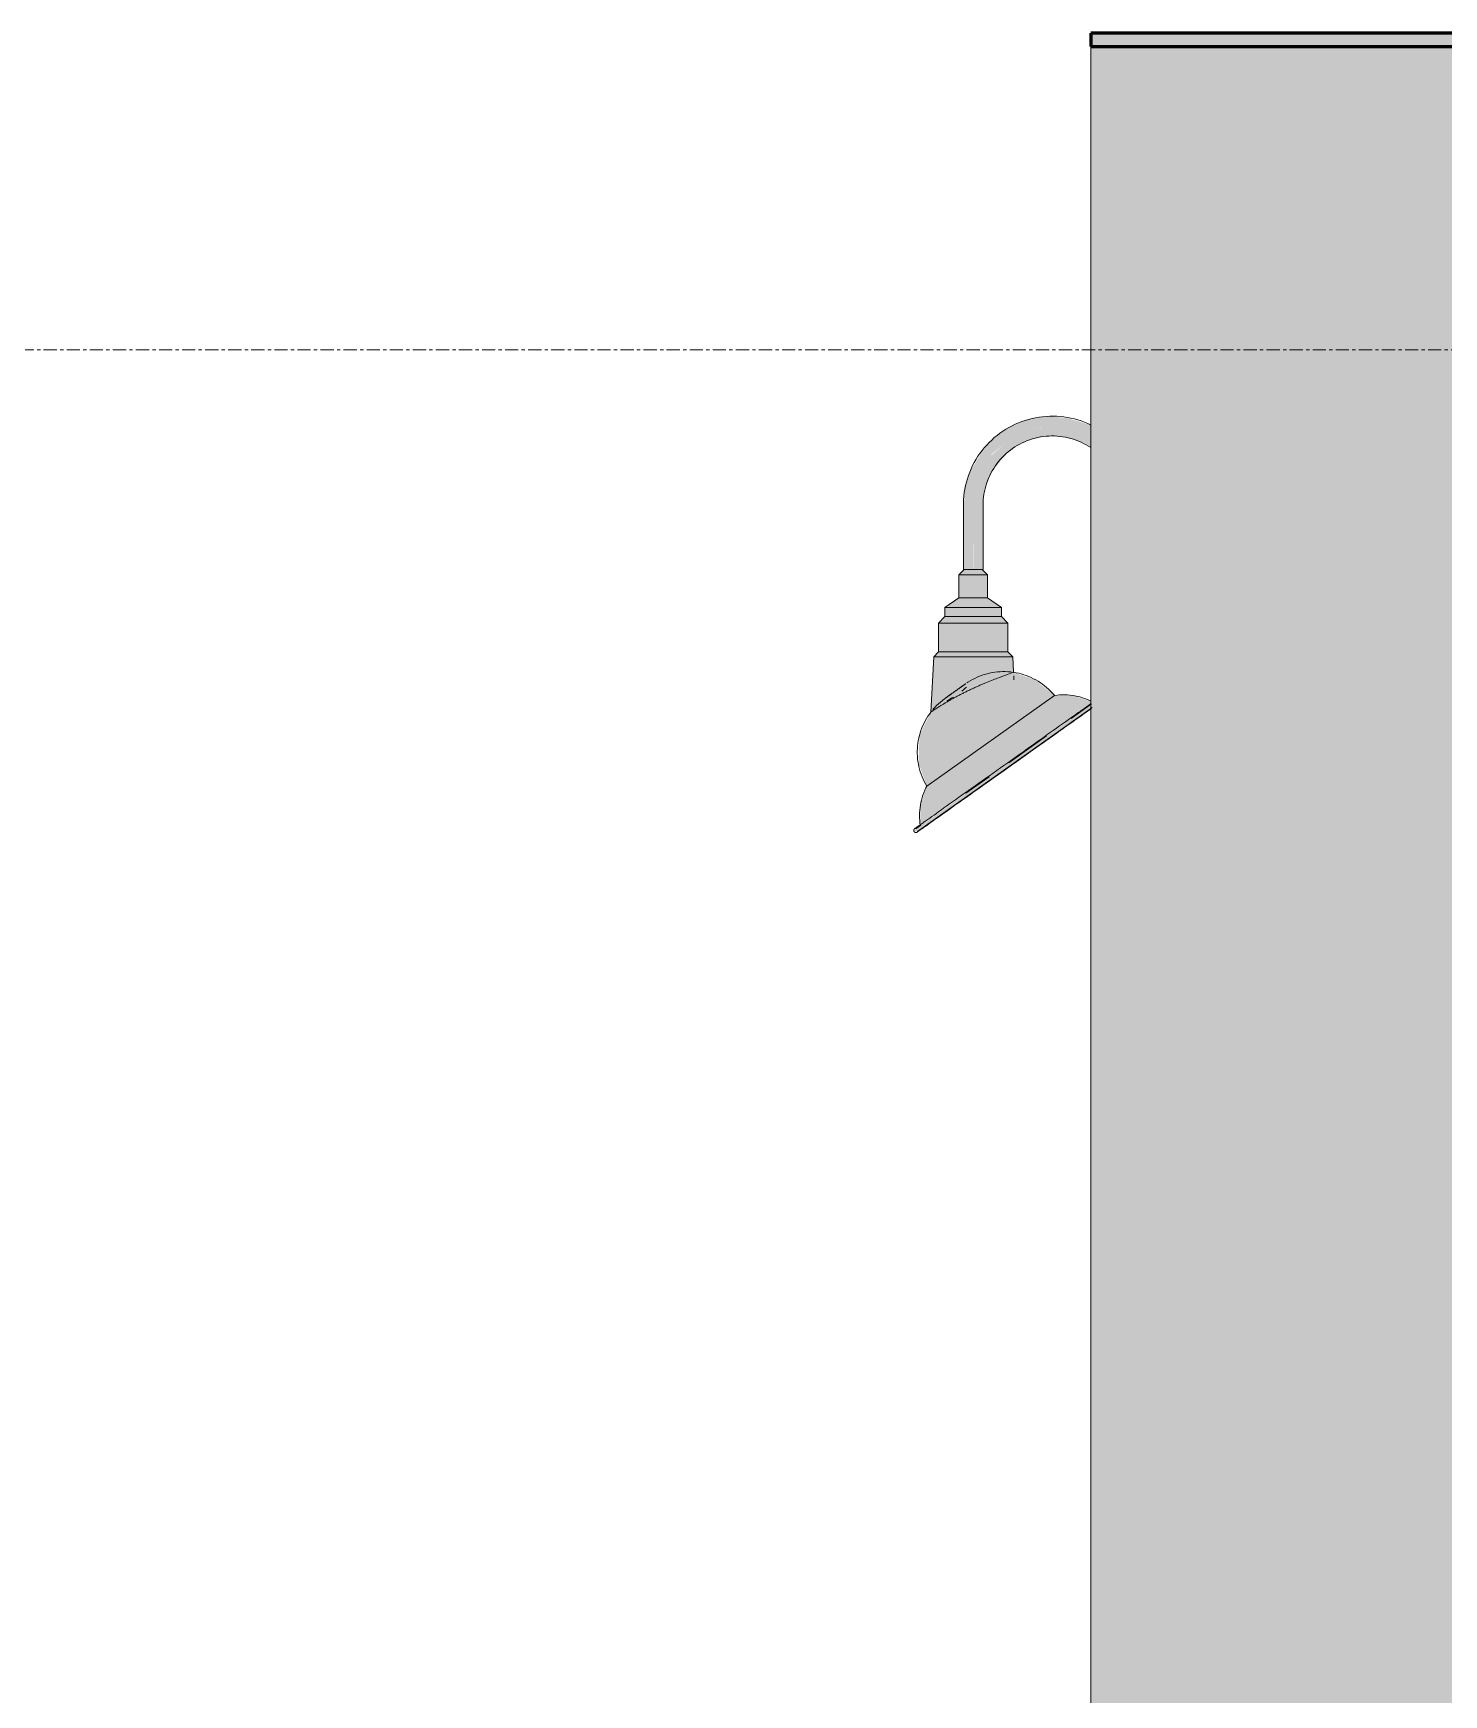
# Model space of a CAD drawing. Header units: inches. Extents: x 1275 to 2881, y -101 to 461.
# Drawn here: x 1467.3 to 1520.8, y 57 to 120 of the extents above; entities that cross this region are included whole.
import ezdxf

# ---------------------------------------------------------------- set-up
doc = ezdxf.new("R2010")
doc.units = ezdxf.units.IN
doc.header["$MEASUREMENT"] = 0
doc.linetypes.add('Grid Line 1_2_', pattern=[0.875, 0.5, -0.125, 0.125, -0.125])
for name, color, linetype, lineweight in [('0-1', 7, 'Continuous', 5), ('A-FLOR-LEVL-1', 51, 'Grid Line 1_2_', 9), ('A-GLAZ-CWMG', 51, 'Continuous', 9), ('A-GLAZ-CWMG-1', 51, 'Continuous', 60), ('E-LITE-EQPM', 33, 'Continuous', 9)]:
    doc.layers.add(name, color=color, linetype=linetype, lineweight=lineweight)

# ---------------------------------------------------------------- blocks, each defined once
blk = doc.blocks.new('Oakfire_2_Kitchen_rvt-1-BUILDING SECTION - EAST_WEST _ PREP KITCHEN - LOOKING SOUTH')
at = {"layer": 'A-FLOR-LEVL-1'}
blk.add_line((1275.24, 108), (2864.588, 108), dxfattribs=at)
blk = doc.blocks.new('265000 - LIGHTING - GOOSENECK LIGHTING - TYPE A - 265000 - Lighting - Gooseneck Lighting - Type A-1499419-BUILDING SECTION - EAST_WEST _ PREP KITCHEN - LOOKING SOUTH')
at = {"layer": 'E-LITE-EQPM'}
for points in [[(1502.863, 102.106), (1502.991, 102.106), (1503.211, 103.202), (1503.702, 104.046), (1504.55, 104.729), (1505.499, 105.065), (1506.599, 105.034), (1507.457, 104.708), (1507.457, 105.13), (1507.417, 105.155), (1506.518, 105.419), (1505.914, 105.469), (1505.402, 105.419), (1504.864, 105.287), (1504.317, 105.03), (1503.82, 104.69), (1503.349, 104.166), (1502.92, 103.458), (1502.704, 102.865), (1502.629, 102.106), (1502.803, 102.106)], [(1503.174, 102.106), (1503.366, 102.106), (1503.434, 102.699), (1503.702, 103.389), (1504.285, 104.092), (1504.696, 104.38), (1505.158, 104.59), (1505.766, 104.721), (1506.383, 104.698), (1506.829, 104.61), (1507.258, 104.437), (1507.457, 104.3), (1507.457, 104.708), (1506.547, 105.053), (1505.466, 105.053), (1504.51, 104.715), (1503.667, 103.985), (1503.174, 103.139), (1502.991, 102.106), (1503.138, 102.106)], [(1502.894, 99.662), (1502.991, 99.662), (1502.991, 102.106), (1502.616, 102.106), (1502.629, 99.662), (1502.848, 99.662)], [(1503.366, 99.662), (1503.353, 102.106), (1502.991, 102.106), (1503.008, 99.662), (1503.353, 99.662)], [(1502.991, 99.459), (1503.534, 99.459), (1503.316, 99.662), (1502.629, 99.64), (1502.448, 99.459), (1502.895, 99.459)], [(1503.183, 98.588), (1503.534, 98.588), (1503.534, 99.459), (1502.448, 99.459), (1502.448, 98.588), (1503.087, 98.588)], [(1502.3, 98.219), (1504.062, 98.219), (1503.494, 98.588), (1502.448, 98.588), (1501.967, 98.219), (1502.241, 98.219)], [(1501.679, 97.637), (1504.303, 97.637), (1504.062, 97.878), (1501.92, 97.878), (1501.693, 97.65)], [(1503.247, 97.878), (1504.062, 97.878), (1504.062, 98.219), (1501.92, 98.219), (1501.92, 97.878), (1503.183, 97.878)], [(1503.682, 96.539), (1504.303, 96.539), (1504.303, 97.637), (1501.679, 97.637), (1501.693, 96.539), (1503.647, 96.539)], [(1504.39, 96.351), (1504.468, 96.373), (1504.289, 96.539), (1501.679, 96.539), (1501.492, 96.351), (1504.348, 96.351)], [(1501.228, 91.452), (1506.073, 94.89), (1505.321, 95.491), (1504.521, 95.767), (1503.52, 95.39), (1502.604, 94.974), (1501.704, 94.468), (1501.382, 94.257), (1500.949, 93.369), (1500.919, 92.317), (1501.227, 91.457)], [(1501.382, 94.257), (1501.97, 94.628), (1502.656, 95.002), (1503.732, 95.476), (1504.52, 95.774), (1504.468, 96.351), (1501.492, 96.351), (1501.383, 94.276)], [(1500.884, 89.734), (1500.904, 89.759), (1505.247, 92.829), (1507.457, 94.41), (1507.429, 94.53), (1500.847, 89.843), (1500.743, 89.736), (1500.847, 89.734)], [(1500.984, 89.957), (1507.457, 94.58), (1507.457, 94.664), (1506.795, 94.878), (1506.073, 94.89), (1501.228, 91.452), (1500.987, 90.724), (1500.984, 89.96)]]:
    blk.add_hatch(color=256, dxfattribs=at).paths.add_polyline_path(points, flags=0)
for p, q in [((1502.616, 102.106), (1502.616, 99.662)), ((1503.366, 99.662), (1503.366, 102.106)), ((1502.65, 99.662), (1502.448, 99.459)), ((1502.991, 99.662), (1502.616, 99.662)), ((1503.366, 99.662), (1502.991, 99.662)), ((1503.534, 99.459), (1503.332, 99.662)), ((1502.448, 99.459), (1502.448, 98.588)), ((1503.534, 99.459), (1502.448, 99.459)), ((1503.534, 98.588), (1503.534, 99.459)), ((1502.448, 98.588), (1501.92, 98.219)), ((1503.534, 98.588), (1502.448, 98.588)), ((1504.062, 98.219), (1503.534, 98.588)), ((1501.92, 97.878), (1501.679, 97.637)), ((1501.92, 98.219), (1501.92, 97.878)), ((1504.062, 98.219), (1501.92, 98.219)), ((1504.062, 97.878), (1501.92, 97.878)), ((1504.062, 97.878), (1504.062, 98.219)), ((1504.303, 97.637), (1504.062, 97.878)), ((1501.679, 97.637), (1501.679, 96.539)), ((1504.303, 97.637), (1501.679, 97.637)), ((1504.303, 96.539), (1504.303, 97.637)), ((1501.679, 96.539), (1501.492, 96.351)), ((1504.303, 96.539), (1501.679, 96.539)), ((1504.49, 96.351), (1504.303, 96.539)), ((1501.492, 96.351), (1501.382, 94.257)), ((1504.49, 96.351), (1501.492, 96.351)), ((1504.521, 95.767), (1504.49, 96.351)), ((1504.536, 95.485), (1504.528, 95.638)), ((1501.228, 91.452), (1506.073, 94.89)), ((1507.481, 94.567), (1506.71, 94.02)), ((1507.493, 94.423), (1500.884, 89.734)), ((1506.413, 93.656), (1506.772, 93.911)), ((1506.772, 93.911), (1506.413, 93.656)), ((1507.408, 94.362), (1507.504, 94.43)), ((1507.504, 94.43), (1507.408, 94.362)), ((1505.771, 93.354), (1504.342, 92.34)), ((1503.594, 91.809), (1502.71, 91.182)), ((1501.121, 89.902), (1501.504, 90.173)), ((1501.504, 90.173), (1501.121, 89.902)), ((1500.998, 89.967), (1500.829, 89.848)), ((1500.829, 89.848), (1500.971, 89.948)), ((1500.884, 89.734), (1501.103, 89.889))]:
    blk.add_line(p, q, dxfattribs=at)
at = {"layer": 'E-LITE-EQPM', "flags": 128}
for points in [[(1507.457, 105.145), (1507.337, 105.201), (1507.212, 105.252), (1507.085, 105.298), (1506.956, 105.34), (1506.826, 105.376), (1506.695, 105.406), (1506.562, 105.432), (1506.429, 105.452), (1506.295, 105.467), (1506.16, 105.476), (1506.025, 105.481), (1505.89, 105.479), (1505.755, 105.472), (1505.621, 105.46), (1505.487, 105.443), (1505.354, 105.42), (1505.222, 105.392), (1505.091, 105.359), (1504.962, 105.32), (1504.834, 105.276), (1504.708, 105.227), (1504.584, 105.174), (1504.463, 105.115), (1504.344, 105.051), (1504.227, 104.983), (1504.114, 104.91), (1504.003, 104.833), (1503.895, 104.751), (1503.791, 104.665), (1503.691, 104.575), (1503.594, 104.481), (1503.501, 104.384), (1503.412, 104.282), (1503.327, 104.177), (1503.246, 104.069), (1503.17, 103.958), (1503.098, 103.844), (1503.031, 103.726), (1502.968, 103.607), (1502.91, 103.485), (1502.858, 103.36), (1502.81, 103.234), (1502.768, 103.106), (1502.73, 102.976), (1502.698, 102.845), (1502.671, 102.713), (1502.649, 102.58), (1502.633, 102.446), (1502.622, 102.311), (1502.617, 102.176), (1502.616, 102.106)], [(1503.366, 102.106), (1503.368, 102.211), (1503.374, 102.316), (1503.385, 102.42), (1503.399, 102.524), (1503.418, 102.627), (1503.441, 102.73), (1503.468, 102.831), (1503.499, 102.931), (1503.534, 103.03), (1503.573, 103.128), (1503.616, 103.224), (1503.663, 103.318), (1503.713, 103.41), (1503.767, 103.5), (1503.824, 103.588), (1503.885, 103.673), (1503.95, 103.756), (1504.017, 103.837), (1504.088, 103.914), (1504.162, 103.989), (1504.239, 104.06), (1504.318, 104.129), (1504.401, 104.194), (1504.485, 104.256), (1504.573, 104.315), (1504.662, 104.37), (1504.754, 104.421), (1504.847, 104.468), (1504.943, 104.512), (1505.04, 104.552), (1505.138, 104.588), (1505.238, 104.621), (1505.339, 104.649), (1505.442, 104.673), (1505.545, 104.693), (1505.649, 104.708), (1505.753, 104.72), (1505.858, 104.727), (1505.963, 104.731), (1506.068, 104.73), (1506.172, 104.724), (1506.277, 104.715), (1506.381, 104.702), (1506.485, 104.684), (1506.587, 104.662), (1506.689, 104.636), (1506.79, 104.606), (1506.889, 104.572), (1506.987, 104.534), (1507.083, 104.493), (1507.178, 104.447), (1507.271, 104.398), (1507.361, 104.345), (1507.45, 104.288)], [(1502.748, 95.363), (1502.788, 95.39), (1502.873, 95.443), (1502.96, 95.493), (1503.048, 95.538), (1503.139, 95.581), (1503.231, 95.619), (1503.324, 95.654), (1503.419, 95.685), (1503.515, 95.713), (1503.612, 95.736), (1503.71, 95.756), (1503.809, 95.771), (1503.908, 95.783), (1504.008, 95.791), (1504.107, 95.794), (1504.207, 95.794), (1504.307, 95.79), (1504.406, 95.781), (1504.444, 95.777)], [(1504.521, 95.767), (1504.619, 95.75), (1504.717, 95.729), (1504.814, 95.705), (1504.909, 95.676), (1505.004, 95.644), (1505.097, 95.608), (1505.188, 95.568), (1505.278, 95.525), (1505.367, 95.478), (1505.453, 95.428), (1505.537, 95.374), (1505.619, 95.317), (1505.698, 95.256), (1505.775, 95.193), (1505.85, 95.126), (1505.921, 95.057), (1505.99, 94.985), (1506.056, 94.91), (1506.073, 94.89)], [(1502.705, 95.334), (1502.704, 95.333), (1502.703, 95.332), (1502.701, 95.331), (1502.698, 95.329), (1502.694, 95.326), (1502.69, 95.323), (1502.686, 95.32), (1502.68, 95.316), (1502.675, 95.312), (1502.668, 95.308), (1502.661, 95.303), (1502.654, 95.298), (1502.646, 95.292), (1502.637, 95.286), (1502.628, 95.279), (1502.618, 95.272), (1502.608, 95.265), (1502.598, 95.258), (1502.587, 95.25), (1502.575, 95.242), (1502.563, 95.233), (1502.551, 95.225), (1502.538, 95.216), (1502.525, 95.206), (1502.512, 95.197), (1502.498, 95.187), (1502.484, 95.177), (1502.47, 95.167), (1502.455, 95.157), (1502.441, 95.146), (1502.426, 95.136), (1502.411, 95.125), (1502.395, 95.114), (1502.38, 95.103), (1502.364, 95.092), (1502.349, 95.081), (1502.333, 95.07), (1502.318, 95.059), (1502.302, 95.048), (1502.286, 95.037), (1502.271, 95.026), (1502.255, 95.015), (1502.239, 95.004), (1502.224, 94.993), (1502.209, 94.982), (1502.194, 94.971), (1502.179, 94.961), (1502.164, 94.95), (1502.15, 94.94), (1502.136, 94.93), (1502.122, 94.92), (1502.108, 94.911), (1502.095, 94.901), (1502.082, 94.892), (1502.07, 94.883), (1502.058, 94.875), (1502.046, 94.866), (1502.035, 94.858), (1502.024, 94.851), (1502.014, 94.843), (1502.004, 94.836), (1501.994, 94.83), (1501.985, 94.823), (1501.977, 94.817), (1501.969, 94.812), (1501.962, 94.807), (1501.955, 94.802), (1501.949, 94.798), (1501.944, 94.794), (1501.939, 94.79), (1501.934, 94.787), (1501.931, 94.784), (1501.927, 94.782), (1501.925, 94.78), (1501.923, 94.779), (1501.922, 94.778), (1501.921, 94.778), (1501.921, 94.778)], [(1502.518, 95.201), (1502.531, 95.211), (1502.544, 95.22), (1502.557, 95.229), (1502.569, 95.237), (1502.58, 95.246), (1502.592, 95.254), (1502.603, 95.261), (1502.613, 95.269), (1502.623, 95.276), (1502.632, 95.282), (1502.641, 95.289), (1502.649, 95.294), (1502.657, 95.3), (1502.665, 95.305), (1502.671, 95.31), (1502.677, 95.314), (1502.683, 95.318), (1502.688, 95.322), (1502.692, 95.325), (1502.696, 95.328), (1502.699, 95.33), (1502.702, 95.332), (1502.704, 95.333), (1502.705, 95.334), (1502.706, 95.334)], [(1502.738, 95.201), (1502.702, 95.175), (1502.629, 95.116), (1502.557, 95.053)], [(1507.457, 94.58), (1507.419, 94.553), (1507.357, 94.509), (1507.29, 94.462), (1507.218, 94.411), (1507.142, 94.356), (1507.061, 94.299), (1506.975, 94.238), (1506.885, 94.174), (1506.791, 94.108), (1506.693, 94.038), (1506.591, 93.965), (1506.485, 93.89), (1506.375, 93.813), (1506.263, 93.733), (1506.147, 93.65), (1506.028, 93.566), (1505.906, 93.48), (1505.781, 93.391), (1505.654, 93.301), (1505.525, 93.21), (1505.394, 93.117), (1505.261, 93.022), (1505.127, 92.927), (1504.991, 92.83), (1504.854, 92.733), (1504.716, 92.635), (1504.577, 92.537), (1504.437, 92.438), (1504.298, 92.339), (1504.158, 92.24), (1504.019, 92.141), (1503.88, 92.042), (1503.741, 91.944), (1503.604, 91.846), (1503.467, 91.749), (1503.332, 91.653), (1503.198, 91.558), (1503.066, 91.464), (1502.935, 91.372), (1502.807, 91.281), (1502.681, 91.192), (1502.558, 91.104), (1502.438, 91.019), (1502.32, 90.935), (1502.205, 90.854), (1502.094, 90.775), (1501.986, 90.699), (1501.882, 90.625), (1501.782, 90.554), (1501.686, 90.485), (1501.593, 90.42), (1501.505, 90.357), (1501.422, 90.298), (1501.343, 90.242), (1501.268, 90.189), (1501.199, 90.14), (1501.134, 90.094), (1501.074, 90.052), (1501.02, 90.013), (1500.97, 89.978), (1500.926, 89.947), (1500.888, 89.919), (1500.854, 89.895), (1500.826, 89.875), (1500.804, 89.859), (1500.787, 89.847), (1500.775, 89.839), (1500.77, 89.835), (1500.769, 89.835)], [(1501.463, 94.358), (1501.529, 94.433), (1501.598, 94.505), (1501.67, 94.574), (1501.745, 94.64), (1501.822, 94.704), (1501.902, 94.764), (1501.921, 94.778)], [(1501.921, 94.778), (1501.921, 94.778), (1501.922, 94.778), (1501.924, 94.78), (1501.926, 94.781), (1501.929, 94.783), (1501.932, 94.786), (1501.936, 94.788), (1501.941, 94.792), (1501.946, 94.795), (1501.952, 94.8), (1501.958, 94.804), (1501.965, 94.809), (1501.973, 94.814), (1501.981, 94.82), (1501.989, 94.826), (1501.999, 94.833), (1502.008, 94.84), (1502.018, 94.847), (1502.029, 94.854), (1502.04, 94.862), (1502.051, 94.87), (1502.063, 94.879), (1502.076, 94.887), (1502.088, 94.896), (1502.101, 94.906), (1502.115, 94.915), (1502.128, 94.925), (1502.142, 94.935)], [(1502.225, 94.819), (1502.185, 94.797), (1502.104, 94.748), (1502.025, 94.696), (1501.994, 94.675)], [(1506.073, 94.89), (1506.17, 94.902), (1506.267, 94.91), (1506.365, 94.914), (1506.462, 94.914), (1506.56, 94.91), (1506.657, 94.902), (1506.754, 94.891), (1506.85, 94.875), (1506.945, 94.856), (1507.04, 94.833), (1507.134, 94.806), (1507.227, 94.776), (1507.318, 94.741), (1507.408, 94.703), (1507.457, 94.68)], [(1500.86, 89.706), (1500.863, 89.708), (1500.871, 89.714), (1500.885, 89.724), (1500.905, 89.738), (1500.93, 89.755), (1500.96, 89.777), (1500.996, 89.802), (1501.037, 89.832), (1501.084, 89.865), (1501.136, 89.901), (1501.193, 89.942), (1501.255, 89.986), (1501.322, 90.033), (1501.393, 90.084), (1501.47, 90.139), (1501.551, 90.196), (1501.637, 90.257), (1501.727, 90.321), (1501.821, 90.388), (1501.919, 90.457), (1502.021, 90.53), (1502.127, 90.605), (1502.236, 90.682), (1502.349, 90.762), (1502.465, 90.845), (1502.584, 90.929), (1502.706, 91.016), (1502.83, 91.104), (1502.957, 91.194), (1503.086, 91.286), (1503.218, 91.379), (1503.351, 91.473), (1503.485, 91.568), (1503.621, 91.665), (1503.758, 91.762), (1503.896, 91.86), (1504.035, 91.959), (1504.174, 92.057), (1504.314, 92.156), (1504.454, 92.255), (1504.593, 92.354), (1504.732, 92.453), (1504.871, 92.551), (1505.008, 92.649), (1505.145, 92.746), (1505.28, 92.842), (1505.414, 92.937), (1505.546, 93.031), (1505.676, 93.123), (1505.805, 93.214), (1505.93, 93.303), (1506.054, 93.391), (1506.174, 93.476), (1506.292, 93.56), (1506.406, 93.641), (1506.518, 93.72), (1506.625, 93.796), (1506.729, 93.87), (1506.83, 93.941), (1506.926, 94.01), (1507.018, 94.075), (1507.106, 94.138), (1507.19, 94.197), (1507.269, 94.253), (1507.343, 94.306), (1507.413, 94.355), (1507.457, 94.387)], [(1507.448, 94.38), (1507.382, 94.333), (1507.31, 94.282), (1507.233, 94.228), (1507.152, 94.17), (1507.066, 94.109), (1506.976, 94.046), (1506.882, 93.979), (1506.784, 93.909), (1506.682, 93.837), (1506.576, 93.762), (1506.467, 93.684), (1506.354, 93.604), (1506.238, 93.522), (1506.119, 93.437), (1505.997, 93.351), (1505.873, 93.262), (1505.746, 93.172), (1505.617, 93.081), (1505.486, 92.988), (1505.353, 92.893), (1505.218, 92.798), (1505.082, 92.701), (1504.945, 92.604), (1504.807, 92.506), (1504.668, 92.408), (1504.529, 92.309), (1504.389, 92.21), (1504.25, 92.111), (1504.11, 92.012), (1503.971, 91.913), (1503.833, 91.815), (1503.695, 91.717), (1503.558, 91.62), (1503.423, 91.524), (1503.289, 91.429), (1503.157, 91.336), (1503.027, 91.243), (1502.899, 91.152), (1502.773, 91.063), (1502.65, 90.976), (1502.529, 90.89), (1502.411, 90.807), (1502.297, 90.725), (1502.186, 90.646), (1502.078, 90.57), (1501.974, 90.496), (1501.873, 90.425), (1501.777, 90.356), (1501.685, 90.291), (1501.597, 90.229), (1501.513, 90.169), (1501.434, 90.113), (1501.36, 90.06), (1501.29, 90.011), (1501.226, 89.965), (1501.166, 89.923), (1501.111, 89.884), (1501.062, 89.849), (1501.018, 89.818), (1500.979, 89.79), (1500.945, 89.766), (1500.918, 89.747), (1500.895, 89.731), (1500.878, 89.719), (1500.867, 89.711), (1500.861, 89.706), (1500.86, 89.706)], [(1501.228, 91.452), (1501.178, 91.539), (1501.132, 91.627), (1501.089, 91.717), (1501.05, 91.809), (1501.015, 91.903), (1500.983, 91.997), (1500.955, 92.093), (1500.931, 92.19), (1500.911, 92.288), (1500.895, 92.386), (1500.882, 92.485), (1500.874, 92.585), (1500.87, 92.685), (1500.87, 92.784), (1500.873, 92.884), (1500.881, 92.984), (1500.893, 93.083), (1500.908, 93.182), (1500.928, 93.279), (1500.951, 93.376), (1500.979, 93.473), (1501.01, 93.567), (1501.045, 93.661), (1501.083, 93.753), (1501.125, 93.843), (1501.171, 93.932), (1501.221, 94.019), (1501.273, 94.104), (1501.33, 94.186), (1501.382, 94.257)], [(1500.984, 89.957), (1500.971, 90.054), (1500.962, 90.151), (1500.956, 90.249), (1500.955, 90.346), (1500.958, 90.444), (1500.964, 90.541), (1500.974, 90.638), (1500.989, 90.734), (1501.007, 90.83), (1501.029, 90.925), (1501.054, 91.019), (1501.084, 91.112), (1501.117, 91.204), (1501.153, 91.294), (1501.194, 91.383), (1501.228, 91.452)], [(1500.86, 89.706), (1500.858, 89.704), (1500.855, 89.702), (1500.852, 89.701), (1500.849, 89.699), (1500.846, 89.698), (1500.844, 89.697), (1500.841, 89.696), (1500.838, 89.695), (1500.835, 89.694), (1500.831, 89.693), (1500.828, 89.693), (1500.825, 89.692), (1500.822, 89.692), (1500.819, 89.691), (1500.816, 89.691), (1500.813, 89.691), (1500.809, 89.692), (1500.806, 89.692), (1500.803, 89.692), (1500.8, 89.693), (1500.797, 89.693), (1500.794, 89.694), (1500.791, 89.695), (1500.788, 89.696), (1500.785, 89.697), (1500.782, 89.698), (1500.779, 89.7), (1500.776, 89.701), (1500.774, 89.703), (1500.771, 89.704), (1500.768, 89.706), (1500.766, 89.708), (1500.763, 89.71), (1500.761, 89.712), (1500.759, 89.714), (1500.757, 89.717), (1500.754, 89.719), (1500.752, 89.721), (1500.751, 89.724), (1500.749, 89.727), (1500.747, 89.729), (1500.745, 89.732), (1500.744, 89.735), (1500.743, 89.738), (1500.741, 89.74), (1500.74, 89.743), (1500.739, 89.746), (1500.738, 89.749), (1500.738, 89.752), (1500.737, 89.756), (1500.736, 89.759), (1500.736, 89.762), (1500.736, 89.765), (1500.736, 89.768), (1500.736, 89.771), (1500.736, 89.774), (1500.736, 89.778), (1500.736, 89.781), (1500.737, 89.784), (1500.737, 89.787), (1500.738, 89.79), (1500.739, 89.793), (1500.74, 89.796), (1500.741, 89.799), (1500.742, 89.802), (1500.743, 89.805), (1500.745, 89.808), (1500.746, 89.81), (1500.748, 89.813), (1500.75, 89.816), (1500.752, 89.818), (1500.754, 89.821), (1500.756, 89.823), (1500.758, 89.825), (1500.76, 89.828), (1500.762, 89.83), (1500.765, 89.832), (1500.767, 89.834), (1500.77, 89.836), (1500.773, 89.837), (1500.775, 89.839), (1500.778, 89.84), (1500.781, 89.842), (1500.784, 89.843), (1500.787, 89.844), (1500.79, 89.845), (1500.793, 89.846), (1500.796, 89.847), (1500.799, 89.848), (1500.802, 89.848), (1500.805, 89.849), (1500.808, 89.849), (1500.811, 89.849), (1500.815, 89.849), (1500.818, 89.849), (1500.821, 89.849), (1500.824, 89.849), (1500.827, 89.848), (1500.829, 89.848)], [(1500.769, 89.835), (1500.772, 89.837), (1500.78, 89.843), (1500.794, 89.853), (1500.813, 89.866), (1500.838, 89.884), (1500.869, 89.906), (1500.905, 89.931), (1500.946, 89.96), (1500.985, 89.988)]]:
    blk.add_lwpolyline(points, dxfattribs=at)
at = {"layer": 'E-LITE-EQPM'}
blk.add_open_spline([(1501.382, 94.257), (1501.382, 94.26), (1501.396, 94.27), (1501.439, 94.299), (1501.484, 94.326), (1501.54, 94.363), (1501.606, 94.407), (1501.67, 94.449), (1501.724, 94.483), (1501.768, 94.509), (1501.813, 94.536), (1501.875, 94.574), (1501.957, 94.623), (1502.061, 94.685), (1502.171, 94.747), (1502.287, 94.81), (1502.406, 94.874), (1502.529, 94.939), (1502.655, 95.002), (1502.784, 95.064), (1502.915, 95.127), (1503.046, 95.188), (1503.177, 95.246), (1503.308, 95.302), (1503.48, 95.376), (1503.687, 95.46), (1503.92, 95.55), (1504.194, 95.653), (1504.448, 95.742), (1504.521, 95.766), (1504.521, 95.767)], degree=3, knots=[0, 0, 0, 0, 0.055556, 0.083333, 0.111111, 0.138889, 0.166667, 0.194444, 0.208333, 0.222222, 0.236111, 0.25, 0.277778, 0.305556, 0.333333, 0.361111, 0.388889, 0.416667, 0.444444, 0.472222, 0.5, 0.527778, 0.555556, 0.583333, 0.611111, 0.666667, 0.722222, 0.777778, 0.888889, 1, 1, 1, 1], dxfattribs=at)
blk = doc.blocks.new('Rectangular Mullion - Oakfire steel blade-1596922-BUILDING SECTION - EAST_WEST _ PREP KITCHEN - LOOKING SOUTH')
at = {"layer": 'A-GLAZ-CWMG'}
blk.add_hatch(color=256, dxfattribs=at).paths.add_polyline_path([(1527.977, 119.5), (1529.457, 119.5), (1529.457, 120), (1507.457, 120), (1507.457, 119.5), (1524.385, 119.5)], flags=0)
at = {"layer": 'A-GLAZ-CWMG-1'}
for p, q in [((1529.457, 120), (1507.457, 120)), ((1507.457, 120), (1507.457, 119.5)), ((1529.457, 119.5), (1529.457, 120)), ((1507.457, 119.5), (1529.457, 119.5))]:
    blk.add_line(p, q, dxfattribs=at)
blk = doc.blocks.new('Rectangular Mullion - Oakfire steel blade-1585043-BUILDING SECTION - EAST_WEST _ PREP KITCHEN - LOOKING SOUTH')
at = {"layer": 'A-GLAZ-CWMG'}
h = blk.add_hatch(color=256, dxfattribs=at)
h.paths.add_polyline_path([(1519.358, 24.5), (1528.207, 24.5), (1528.207, 119.5), (1507.457, 119.5), (1507.457, 43.039), (1508.618, 42.646), (1509.998, 42.113), (1510.015, 42.149), (1510.444, 42.559), (1511.664, 42.491), (1511.8, 42.378), (1511.871, 42.181), (1511.849, 41.941), (1511.728, 41.739), (1511.499, 41.597), (1509.84, 41.213), (1509.689, 41.084), (1509.553, 40.834), (1509.555, 40.768), (1509.62, 40.72), (1509.84, 40.696), (1512.081, 41.369), (1515.95, 39.286), (1514.76, 37.5), (1515.146, 37.602), (1515.547, 37.521), (1515.798, 37.377), (1516.048, 37.108), (1516.236, 36.772), (1516.355, 36.397), (1516.396, 36.012), (1516.882, 36.178), (1517.438, 36.458), (1518.629, 36.161), (1518.629, 35.714), (1518.48, 35.589), (1518.049, 35.152), (1518.049, 35.104), (1518.224, 34.938), (1518.319, 34.688), (1518.319, 34.354), (1518.224, 34.035), (1518.139, 33.871), (1517.959, 33.697), (1517.736, 33.631), (1518.926, 31.101), (1519.291, 28.282), (1519.373, 28.125), (1519.224, 27.232), (1519.105, 27.173), (1518.48, 26.637), (1519.454, 25.887), (1519.815, 25.331), (1519.731, 24.896), (1519.617, 24.776)], flags=0)
h.paths.add_polyline_path([(1529.457, 24.5), (1529.457, 96), (1528.707, 96), (1528.707, 24.5)], flags=0)
h.paths.add_polyline_path([(1528.707, 108), (1529.457, 108), (1529.457, 119.5), (1528.707, 119.5), (1528.707, 111.208)], flags=0)
for p, q in [((1507.457, 119.5), (1507.457, 43.039)), ((1529.457, 119.5), (1529.457, 108)), ((1529.457, 96), (1529.457, 24.5)), ((1507.457, 43.039), (1507.457, 37.123)), ((1507.457, 37.107), (1507.457, 32.457)), ((1507.457, 32.457), (1507.457, 29.995)), ((1507.457, 29.995), (1507.457, 29.635)), ((1507.457, 29.595), (1507.457, 28.851)), ((1507.457, 28.791), (1507.457, 28.59)), ((1507.457, 28.565), (1507.457, 24.5))]:
    blk.add_line(p, q, dxfattribs=at)

msp = doc.modelspace()

# ---------------------------------------------------------------- linework, layer by layer
at = {"layer": 'A-FLOR-LEVL-1'}
msp.add_line((1275.24, 108), (2864.588, 108), dxfattribs=at)

# ---------------------------------------------------------------- block references
at = {"layer": '0-1'}
msp.add_blockref('Oakfire_2_Kitchen_rvt-1-BUILDING SECTION - EAST_WEST _ PREP KITCHEN - LOOKING SOUTH', (0, 0), dxfattribs=at)
at = {"layer": 'A-GLAZ-CWMG'}
for name in ['Rectangular Mullion - Oakfire steel blade-1596922-BUILDING SECTION - EAST_WEST _ PREP KITCHEN - LOOKING SOUTH', 'Rectangular Mullion - Oakfire steel blade-1585043-BUILDING SECTION - EAST_WEST _ PREP KITCHEN - LOOKING SOUTH']:
    msp.add_blockref(name, (0, 0), dxfattribs=at)
at = {"layer": 'E-LITE-EQPM'}
msp.add_blockref('265000 - LIGHTING - GOOSENECK LIGHTING - TYPE A - 265000 - Lighting - Gooseneck Lighting - Type A-1499419-BUILDING SECTION - EAST_WEST _ PREP KITCHEN - LOOKING SOUTH', (0, 0), dxfattribs=at)

doc.saveas('drawing.dxf')
